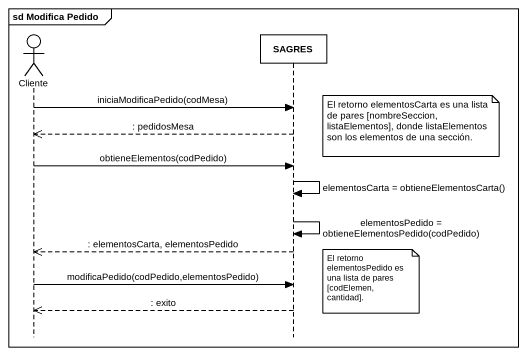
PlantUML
@startuml
mainframe sd Modifica Pedido
hide footbox
actor Cliente
participant SAGRES

Cliente -> SAGRES : iniciaModificaPedido(codMesa)
note right of SAGRES : El retorno elementosCarta es una lista de pares [nombreSeccion, listaElementos], donde listaElementos son los elementos de una sección.
SAGRES -->> Cliente : : pedidosMesa
Cliente -> SAGRES : obtieneElementos(codPedido)
SAGRES -> SAGRES : elementosCarta = obtieneElementosCarta()
SAGRES -> SAGRES : elementosPedido = obtieneElementosPedido(codPedido)
SAGRES -->> Cliente : : elementosCarta, elementosPedido
note right of SAGRES : El retorno elementosPedido es una lista de pares [codElemen,cantidad].
Cliente -> SAGRES : modificaPedido(codPedido,elementosPedido)
SAGRES -->> Cliente : : exito
@enduml
